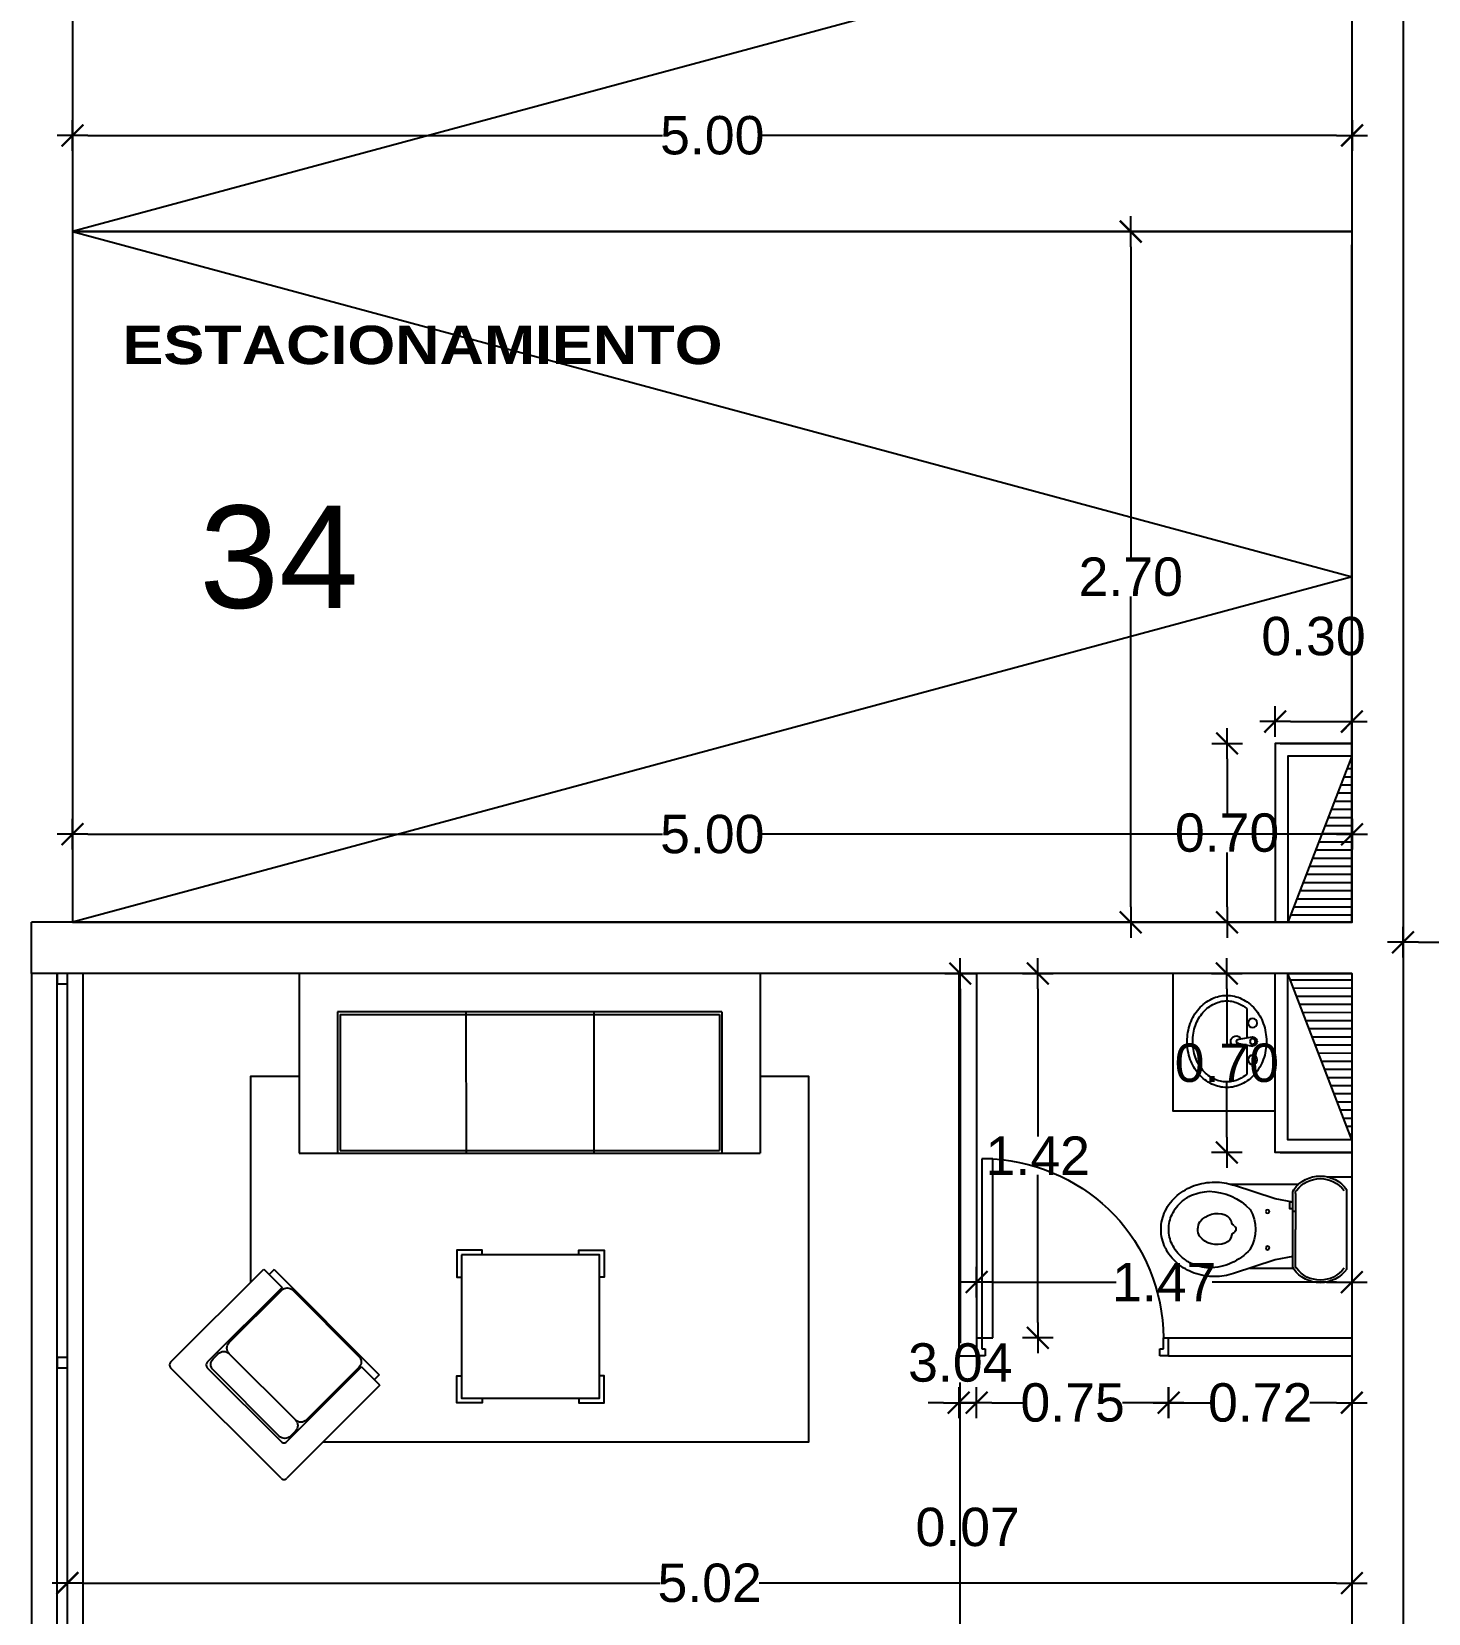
# Model space of a CAD drawing. Header units: millimetres. Extents: x 1217 to 2428, y 234 to 779.
# Drawn here: x 2358.07 to 2363.53, y 353.97 to 360.15 of the extents above; entities that cross this region are included whole.
import ezdxf

# ---------------------------------------------------------------- set-up
doc = ezdxf.new("R2010")
doc.units = ezdxf.units.MM
doc.layers.get('0').update_dxf_attribs({"lineweight": 5})
for name, color, linetype in [('0.1', 251, 'Continuous'), ('0.2', 2, 'Continuous'), ('0.3', 6, 'Continuous'), ('ARTEFACTOS', 4, 'Continuous'), ('COTAS INTERIORES', 3, 'Continuous'), ('MURO', 5, 'Continuous'), ('muros', 7, 'Continuous'), ('Pavimento', 8, 'Continuous'), ('PUERTAS', 2, 'Continuous'), ('SHAFT', 3, 'Continuous'), ('Texto', 1, 'Continuous'), ('Textos', 2, 'Continuous')]:
    doc.layers.add(name, color=color, linetype=linetype)
doc.styles.add('DIM000', font='')
doc.styles.add('INTERARQ', font='arial.ttf')
doc.styles.get("Standard").update_dxf_attribs({"font": 'arial.ttf'})
doc.styles.get('DIM000').set_extended_font_data('Arial Black')
doc.dimstyles.new('ESCALA_1-50', dxfattribs={"dimtxt": 0.15, "dimasz": 0.06, "dimexe": 0.18, "dimexo": 0.0625, "dimgap": 0, "dimtad": 0, "dimtih": 1, "dimtoh": 1, "dimzin": 0, "dimdsep": 46, "dimtxsty": 'INTERARQ', "dimblk": 'DIMTICK', "dimcen": 0, "dimse1": 1, "dimse2": 1, "dimclrd": 256, "dimclre": 1, "dimclrt": 2, "dimadec": 0, "dimazin": 0, "dimtfac": 4.5, "dimtofl": 0, "dimtmove": 2, "dimatfit": 3, "dimldrblk": 'DIMTICK', "dimfxl": 1, "dimtolj": 1, "dimtzin": 0, "dimarcsym": 0})
pattern_1 = [(180, (7755538.632194, -384206.099636), (-4e-17, -0.03175), [])]

# ---------------------------------------------------------------- blocks, each defined once
blk = doc.blocks.new('Van1-pla')
at = {"color": 8}
for p, q in [((-1.41, 37.99), (-2.71, 45.49)), ((0.99, 37.99), (2.29, 45.49)), ((-2.16, 42.32), (-18.03, 42.32)), ((17.6, 42.32), (1.74, 42.32))]:
    blk.add_line(p, q, dxfattribs=at)
blk.add_lwpolyline([(-25.21, 31.5, 0.112687), (-23.37, 23.44, 0.103282), (-17.89, 16.3, 0.092276), (-9.94, 11.68, 0.085761), (-0.21, 10, 0.085761), (9.52, 11.68, 0.092276), (17.47, 16.3, 0.103282), (22.95, 23.44, 0.112687), (24.79, 31.5, 0.112687), (22.95, 39.56, 0.103282), (17.47, 46.7, 0.092276), (9.52, 51.32, 0.085761), (-0.21, 53, 0.085761), (-9.94, 51.32, 0.092276), (-17.89, 46.7, 0.103282), (-23.37, 39.56, 0.112687)], format="xyb", close=True, dxfattribs=at)
for points in [[(-18.03, 42.32, 0.063934), (-20.67, 38.26, 0.112687), (-22.21, 31.5, 0.112687)], [(-22.21, 31.5, 0.112687), (-20.67, 24.74, 0.103282), (-15.93, 18.57, 0.092276), (-8.94, 14.51, 0.085761), (-0.21, 13, 0.085761), (8.51, 14.51, 0.092276), (15.51, 18.57, 0.103282), (20.25, 24.74, 0.112687), (21.79, 31.5, 0.112687), (20.25, 38.26, 0.063934), (17.6, 42.32, 0.092276)]]:
    blk.add_lwpolyline(points, format="xyb", dxfattribs=at)
for centre, radius in [((-10.21, 45.49), 2.5), ((-0.21, 45.49), 1.5), ((9.79, 45.49), 2.5)]:
    blk.add_circle(centre, radius, dxfattribs=at)
for centre, radius, start, end in [((-0.21, 45.49), 2.5, 340.33287, 199.66713), ((-0.21, 36.6), 3, 118.18244, 61.81756), ((-0.21, 37.99), 1.2, 180, 0)]:
    blk.add_arc(centre, radius, start, end, dxfattribs=at)
blk = doc.blocks.new('wc')
at = {"layer": 'ARTEFACTOS', "color": 8}
for p, q in [((0.0667, 0.3584), (-0.0303, 0.3584)), ((0.4474, 0.3297), (0.1774, 0.3297)), ((0.2693, 0.2723), (0.4328, 0.3255)), ((-0.0104, -0.0028), (-0.0104, 0.3078)), ((0.1906, 0.2929), (0.1906, 0.1525)), ((0.2006, 0.0088), (0.2006, 0.2962)), ((0.2006, 0.2586), (0.2693, 0.2723)), ((0.2006, 0.2584), (0.2115, 0.2584)), ((0.2135, 0.2564), (0.2135, 0.2345)), ((0.2006, 0.2232), (0.1906, 0.2232)), ((0.2006, 0.2325), (0.2115, 0.2325)), ((0.1906, 0.0121), (0.1906, 0.1525)), ((0.1867, 0.0003), (0.1863, 0.0003)), ((0.3689, 0.0003), (0.1987, 0.0003)), ((0.2006, 0.0464), (0.2693, 0.0327)), ((0.2693, 0.0327), (0.4328, -0.0205)), ((0.0684, -0.0537), (-0.0303, -0.0537))]:
    blk.add_line(p, q, dxfattribs=at)
for centre in [(0.2994, 0.2224), (0.2994, 0.0796)]:
    blk.add_circle(centre, 0.00699, dxfattribs=at)
for centre, radius, start, end in [((0.0933, 0.2339), 0.1272, 35.46688, 144.53312), ((0.0933, 0.2339), 0.1172, 37.30623, 142.69377), ((0.5066, 0.0988), 0.2384, 90, 108.01942), ((0.5066, 0.0988), 0.2384, 70.5417, 90), ((0.5159, 0.125), 0.2106, 49.53777, 70.5417), ((0.1706, 0.2929), 0.02, 0, 37.30623), ((0.1806, 0.2962), 0.02, 0, 35.46688), ((0.2115, 0.2564), 0.002, 0, 90), ((0.5327, 0.0739), 0.2274, 91.25063, 136.43592), ((0.5124, 0.0619), 0.2399, 69.23302, 86.32883), ((0.5159, 0.125), 0.1806, 49.53777, 63.14356), ((0.5301, 0.1418), 0.1586, 25.90259, 49.53777), ((0.5301, 0.1418), 0.1886, 25.90259, 49.53777), ((0.2115, 0.2345), 0.002, 270, 0), ((0.5031, 0.1526), 0.156, 149.98269, 210.12112), ((0.4793, 0.1715), 0.0399, 110.98886, 170.01923), ((0.4966, 0.1263), 0.0883, 39.37943, 110.98886), ((0.5522, 0.1525), 0.1341, 0, 25.90259), ((0.5522, 0.1525), 0.164, 0, 25.90259), ((0.4398, 0.1536), 0.0161, 125.93404, 233.39955), ((0.4202, 0.1202), 0.0227, 32.27753, 64.00784), ((0.4202, 0.187), 0.0227, 296.41627, 327.72247), ((0.5047, 0.167), 0.0658, 170.01923, 173.15171), ((0.5047, 0.1402), 0.0658, 186.84829, 189.98077), ((0.4793, 0.1357), 0.0399, 189.98077, 249.01114), ((0.4966, 0.1809), 0.0883, 249.01114, 321.12115), ((0.5102, 0.1534), 0.0618, 333.07253, 27.90797), ((0.5522, 0.1525), 0.1341, 334.09741, 0), ((0.5522, 0.1525), 0.164, 334.09741, 0), ((0.5315, 0.2205), 0.2193, 221.81515, 269.04611), ((0.5301, 0.1632), 0.1586, 310.46223, 334.09741), ((0.5301, 0.1632), 0.1886, 310.46223, 334.09741), ((0.1706, 0.0121), 0.02, 322.69377, 0), ((0.1806, 0.0088), 0.02, 324.53312, 0), ((0.5116, 0.2113), 0.2107, 274.41953, 294.29125), ((0.5159, 0.18), 0.2106, 289.4583, 310.46223), ((0.5159, 0.18), 0.1806, 297.16921, 310.46223), ((0.0933, 0.0711), 0.1272, 215.46688, 324.53312), ((0.0933, 0.0711), 0.1172, 217.30623, 322.69377), ((0.5066, 0.2062), 0.2384, 251.98058, 270), ((0.5066, 0.2062), 0.2384, 270, 289.4583)]:
    blk.add_arc(centre, radius, start, end, dxfattribs=at)
blk = doc.blocks.new('DFDFDFDFDDFGGG')
at = {"layer": 'PUERTAS'}
for p, q in [((381629.6763, 7752659.5205), (381629.6427, 7752659.5205)), ((381629.6763, 7752659.4936), (381629.6763, 7752659.5205)), ((381630.359, 7752659.5205), (381630.359, 7752659.4936)), ((381630.3927, 7752659.5205), (381630.359, 7752659.5205)), ((381629.6427, 7752659.4505), (381629.6629, 7752659.4505)), ((381629.6628, 7752658.7508), (381629.6629, 7752659.4505)), ((381629.6629, 7752659.4936), (381629.6763, 7752659.4936)), ((381629.6629, 7752659.4505), (381629.6629, 7752659.4936)), ((381629.6629, 7752659.4505), (381629.7061, 7752659.4505)), ((381629.7061, 7752659.4505), (381629.706, 7752658.7508)), ((381630.359, 7752659.4936), (381630.3725, 7752659.4936)), ((381630.3725, 7752659.4936), (381630.3725, 7752659.4505)), ((381630.3725, 7752659.4505), (381630.3927, 7752659.4505)), ((381629.706, 7752658.7508), (381629.6628, 7752658.7508))]:
    blk.add_line(p, q, dxfattribs=at)
blk.add_ellipse((381629.5787, 7752659.5294), major_axis=(-0.6336, 0.5233), ratio=0.91419, start_param=2.378631, end_param=3.775075, dxfattribs=at)
blk = doc.blocks.new('sillon 150')
at = {"layer": 'ARTEFACTOS'}
for p, q in [((1.151, 0.05), (-0.651, 0.05)), ((-0.651, 0.05), (-0.651, -0.6515)), ((1.151, 0.05), (1.151, -0.6515)), ((1.001, -0.1), (-0.501, -0.1)), ((-0.501, -0.1), (-0.501, -0.6515)), ((-0.501, -0.1098), (-0.501, -0.1098)), ((-0.491, -0.11), (0.991, -0.1103)), ((-0.491, -0.11), (-0.491, -0.6415)), ((0.001, -0.1), (0.001, -0.6515)), ((0.501, -0.1), (0.501, -0.6515)), ((0.991, -0.1103), (0.991, -0.6415)), ((1.001, -0.1), (1.001, -0.6515)), ((-0.651, -0.6515), (-0.501, -0.6515)), ((-0.501, -0.6515), (1.001, -0.6515)), ((-0.491, -0.6415), (0.991, -0.6415)), ((1.001, -0.6515), (1.151, -0.6515))]:
    blk.add_line(p, q, dxfattribs=at)
blk = doc.blocks.new('mesa centro')
at = {"layer": 'ARTEFACTOS'}
for points in [[(-0.1893, 0), (-0.1893, 0.0182), (-0.2877, 0.0182), (-0.2877, -0.0873), (-0.27, -0.0873)], [(0.1893, 0), (0.1893, 0.0182), (0.2877, 0.0182), (0.2877, -0.0873), (0.27, -0.0873)], [(-0.1893, -0.56), (-0.1893, -0.5782), (-0.2877, -0.5782), (-0.2877, -0.4727), (-0.27, -0.4727)], [(0.1893, -0.56), (0.1893, -0.5782), (0.2877, -0.5782), (0.2877, -0.4727), (0.27, -0.4727)]]:
    blk.add_lwpolyline(points, dxfattribs=at)
blk.add_lwpolyline([(-0.27, 0), (-0.27, -0.56), (0.27, -0.56), (0.27, 0)], close=True, dxfattribs=at)
blk = doc.blocks.new('sillon')
at = {"layer": 'ARTEFACTOS'}
for p, q in [((-0.8112, 0.1216), (-0.2912, 0.4426)), ((-0.2702, 0.4376), (0, 0)), ((-0.3242, 0.3032), (-0.6718, 0.0886)), ((-0.0862, -0.0532), (-0.3031, 0.2982)), ((-0.5461, -0.3371), (-0.8162, 0.1006)), ((-0.6768, 0.0676), (-0.4598, -0.2839)), ((0, 0), (-0.0862, -0.0532)), ((-0.0115, -0.0396), (-0.5055, -0.3445)), ((-0.0115, -0.0396), (-0.026, -0.0161)), ((-0.5461, -0.3371), (-0.4598, -0.2839)), ((-0.5055, -0.3445), (-0.52, -0.321))]:
    blk.add_line(p, q, dxfattribs=at)
for points in [[(-0.6488, 0.0911), (-0.3377, 0.2831, -0.414214), (-0.2956, 0.2731), (-0.2809, 0.2494, -0.414214), (-0.2909, 0.2073), (-0.602, 0.0153, -0.414214), (-0.6441, 0.0252), (-0.6588, 0.0489, -0.414214)], [(-0.6019, 0.015), (-0.2908, 0.2071, -0.414214), (-0.2487, 0.1971), (-0.0964, -0.0496, -0.414214), (-0.1063, -0.0917), (-0.4174, -0.2837, -0.414214), (-0.4596, -0.2738), (-0.6118, -0.0271, -0.414214)]]:
    blk.add_lwpolyline(points, format="xyb", close=True, dxfattribs=at)
for centre, start, end in [((-0.2832, 0.4296), 31.68662, 121.68662), ((-0.3162, 0.2902), 31.68662, 121.68662), ((-0.8032, 0.1086), 121.68662, 211.68662), ((-0.6637, 0.0756), 121.68662, 211.68662)]:
    blk.add_arc(centre, 0.0153, start, end, dxfattribs=at)
blk = doc.blocks.new('DIMTICK')
at = {"color": 1}
for p, q in [((-1, 0), (1, 0)), ((0, 1), (0, -1))]:
    blk.add_line(p, q, dxfattribs=at)
at = {"color": 3, "const_width": 0.141}
blk.add_lwpolyline([(0.71, 0.71), (-0.71, -0.71)], dxfattribs=at)
blk = doc.blocks.new('*D53')
at = {"layer": 'COTAS INTERIORES', "lineweight": -2, "ltscale": 3, "transparency": 16777216}
for p, q in [((2363.4927, 356.5877), (2363.8462, 356.5877)), ((2364.5746, 356.5877), (2364.2212, 356.5877))]:
    blk.add_line(p, q, dxfattribs=at)
at = {"layer": 'Defpoints', "color": 0, "ltscale": 3, "transparency": 16777216}
for p in [(2363.4327, 357.0907, 0), (2364.6346, 357.0907, 0), (2363.4327, 356.5877)]:
    blk.add_point(p, dxfattribs=at)
at = {"layer": 'COTAS INTERIORES', "lineweight": -2, "ltscale": 3, "transparency": 16777216, "xscale": 0.06, "yscale": 0.06, "zscale": 0.06, "rotation": 180}
blk.add_blockref('DIMTICK', (2363.4327, 356.5877), dxfattribs=at)
at = {"layer": 'COTAS INTERIORES', "lineweight": -2, "ltscale": 3, "transparency": 16777216, "xscale": 0.06, "yscale": 0.06, "zscale": 0.06}
blk.add_blockref('DIMTICK', (2364.6346, 356.5877), dxfattribs=at)
at = {"layer": 'COTAS INTERIORES', "color": 2, "ltscale": 3, "transparency": 16777216, "insert": (2364.0337, 356.5877), "char_height": 0.15, "attachment_point": 5, "style": 'INTERARQ'}
blk.add_mtext('\\A1;1.20', dxfattribs=at)
blk = doc.blocks.new('*D54')
at = {"layer": 'COTAS INTERIORES', "lineweight": -2, "ltscale": 3, "transparency": 16777216}
for p, q in [((2358.2934, 359.74), (2360.5388, 359.74)), ((2363.1734, 359.74), (2360.9279, 359.74))]:
    blk.add_line(p, q, dxfattribs=at)
at = {"layer": 'Defpoints', "color": 0, "ltscale": 3, "transparency": 16777216}
for p in [(2363.2334, 359.74), (2358.2334, 359.3645, 0), (2363.2334, 359.3645, 0)]:
    blk.add_point(p, dxfattribs=at)
at = {"layer": 'COTAS INTERIORES', "lineweight": -2, "ltscale": 3, "transparency": 16777216, "xscale": 0.06, "yscale": 0.06, "zscale": 0.06, "rotation": 180}
blk.add_blockref('DIMTICK', (2358.2334, 359.74), dxfattribs=at)
at = {"layer": 'COTAS INTERIORES', "lineweight": -2, "ltscale": 3, "transparency": 16777216, "xscale": 0.06, "yscale": 0.06, "zscale": 0.06}
blk.add_blockref('DIMTICK', (2363.2334, 359.74), dxfattribs=at)
at = {"layer": 'COTAS INTERIORES', "color": 2, "ltscale": 3, "transparency": 16777216, "insert": (2360.7334, 359.74), "char_height": 0.15, "attachment_point": 5, "style": 'INTERARQ'}
blk.add_mtext('\\A1;5.00', dxfattribs=at)
blk = doc.blocks.new('*D55')
at = {"layer": 'COTAS INTERIORES', "lineweight": -2, "ltscale": 3, "transparency": 16777216}
for p, q in [((2362.3688, 359.3045), (2362.3688, 358.0917)), ((2362.3688, 356.7258), (2362.3688, 357.9386))]:
    blk.add_line(p, q, dxfattribs=at)
at = {"layer": 'Defpoints', "color": 0, "ltscale": 3, "transparency": 16777216}
for p in [(2358.2334, 359.3645, 0), (2358.2334, 356.6658, 0), (2362.3688, 356.6658)]:
    blk.add_point(p, dxfattribs=at)
at = {"layer": 'COTAS INTERIORES', "lineweight": -2, "ltscale": 3, "transparency": 16777216, "xscale": 0.06, "yscale": 0.06, "zscale": 0.06}
for p, rotation in [((2362.3688, 359.3645), 90), ((2362.3688, 356.6658), 270)]:
    blk.add_blockref('DIMTICK', p, dxfattribs=dict(at, rotation=rotation))
at = {"layer": 'COTAS INTERIORES', "color": 2, "ltscale": 3, "transparency": 16777216, "insert": (2362.3688, 358.0152), "char_height": 0.15, "attachment_point": 5, "style": 'INTERARQ'}
blk.add_mtext('\\A1;2.70', dxfattribs=at)
blk = doc.blocks.new('*D30')
at = {"layer": 'COTAS INTERIORES', "lineweight": -2, "ltscale": 3, "transparency": 16777216}
for p, q in [((2358.2934, 357.0098), (2360.5388, 357.0098)), ((2363.1734, 357.0098), (2360.9279, 357.0098))]:
    blk.add_line(p, q, dxfattribs=at)
at = {"layer": 'Defpoints', "color": 0, "ltscale": 3, "transparency": 16777216}
for p in [(2363.2334, 357.0098), (2358.2334, 356.6343, 0), (2363.2334, 356.6343, 0)]:
    blk.add_point(p, dxfattribs=at)
at = {"layer": 'COTAS INTERIORES', "lineweight": -2, "ltscale": 3, "transparency": 16777216, "xscale": 0.06, "yscale": 0.06, "zscale": 0.06, "rotation": 180}
blk.add_blockref('DIMTICK', (2358.2334, 357.0098), dxfattribs=at)
at = {"layer": 'COTAS INTERIORES', "lineweight": -2, "ltscale": 3, "transparency": 16777216, "xscale": 0.06, "yscale": 0.06, "zscale": 0.06}
blk.add_blockref('DIMTICK', (2363.2334, 357.0098), dxfattribs=at)
at = {"layer": 'COTAS INTERIORES', "color": 2, "ltscale": 3, "transparency": 16777216, "insert": (2360.7334, 357.0098), "char_height": 0.15, "attachment_point": 5, "style": 'INTERARQ'}
blk.add_mtext('\\A1;5.00', dxfattribs=at)
blk = doc.blocks.new('*D121')
at = {"layer": 'COTAS INTERIORES', "lineweight": -2, "ltscale": 3, "transparency": 16777216}
for p, q in [((2361.7026, 356.4057), (2361.7026, 355.0217)), ((2361.7026, 353.4844), (2361.7026, 354.8684))]:
    blk.add_line(p, q, dxfattribs=at)
at = {"layer": 'Defpoints', "color": 0, "ltscale": 3, "transparency": 16777216}
for p in [(2361.7524, 356.4657, 0), (2361.7026, 353.4244), (2361.7524, 353.4244, 0)]:
    blk.add_point(p, dxfattribs=at)
at = {"layer": 'COTAS INTERIORES', "lineweight": -2, "ltscale": 3, "transparency": 16777216, "xscale": 0.06, "yscale": 0.06, "zscale": 0.06}
for p, rotation in [((2361.7026, 356.4657), 90), ((2361.7026, 353.4244), 270)]:
    blk.add_blockref('DIMTICK', p, dxfattribs=dict(at, rotation=rotation))
at = {"layer": 'COTAS INTERIORES', "color": 2, "ltscale": 3, "transparency": 16777216, "insert": (2361.7026, 354.9451), "char_height": 0.15, "attachment_point": 5, "style": 'INTERARQ'}
blk.add_mtext('\\A1;3.04', dxfattribs=at)
blk = doc.blocks.new('*D122')
at = {"layer": 'COTAS INTERIORES', "lineweight": -2, "ltscale": 3, "transparency": 16777216}
for p, q in [((2358.2736, 354.0844), (2360.5291, 354.0844)), ((2363.1727, 354.0844), (2360.9172, 354.0844))]:
    blk.add_line(p, q, dxfattribs=at)
at = {"layer": 'Defpoints', "color": 0, "ltscale": 3, "transparency": 16777216}
for p in [(2358.2136, 354.4879, 0), (2363.2327, 354.4879, 0), (2363.2327, 354.0844)]:
    blk.add_point(p, dxfattribs=at)
at = {"layer": 'COTAS INTERIORES', "lineweight": -2, "ltscale": 3, "transparency": 16777216, "xscale": 0.06, "yscale": 0.06, "zscale": 0.06, "rotation": 180}
blk.add_blockref('DIMTICK', (2358.2136, 354.0844), dxfattribs=at)
at = {"layer": 'COTAS INTERIORES', "lineweight": -2, "ltscale": 3, "transparency": 16777216, "xscale": 0.06, "yscale": 0.06, "zscale": 0.06}
blk.add_blockref('DIMTICK', (2363.2327, 354.0844), dxfattribs=at)
at = {"layer": 'COTAS INTERIORES', "color": 2, "ltscale": 3, "transparency": 16777216, "insert": (2360.7232, 354.0844), "char_height": 0.15, "attachment_point": 5, "style": 'INTERARQ'}
blk.add_mtext('\\A1;5.02', dxfattribs=at)
blk = doc.blocks.new('*D123')
at = {"layer": 'COTAS INTERIORES', "lineweight": -2, "ltscale": 3, "transparency": 16777216}
for p, q in [((2362.5765, 354.789), (2362.6805, 354.789)), ((2363.1727, 354.789), (2363.0686, 354.789))]:
    blk.add_line(p, q, dxfattribs=at)
at = {"layer": 'Defpoints', "color": 0, "ltscale": 3, "transparency": 16777216}
for p in [(2362.5165, 354.9724, 0), (2363.2327, 354.9724, 0), (2362.5165, 354.789)]:
    blk.add_point(p, dxfattribs=at)
at = {"layer": 'COTAS INTERIORES', "lineweight": -2, "ltscale": 3, "transparency": 16777216, "xscale": 0.06, "yscale": 0.06, "zscale": 0.06, "rotation": 180}
blk.add_blockref('DIMTICK', (2362.5165, 354.789), dxfattribs=at)
at = {"layer": 'COTAS INTERIORES', "lineweight": -2, "ltscale": 3, "transparency": 16777216, "xscale": 0.06, "yscale": 0.06, "zscale": 0.06}
blk.add_blockref('DIMTICK', (2363.2327, 354.789), dxfattribs=at)
at = {"layer": 'COTAS INTERIORES', "color": 2, "ltscale": 3, "transparency": 16777216, "insert": (2362.8746, 354.789), "char_height": 0.15, "attachment_point": 5, "style": 'INTERARQ'}
blk.add_mtext('\\A1;0.72', dxfattribs=at)
blk = doc.blocks.new('*D124')
at = {"layer": 'COTAS INTERIORES', "lineweight": -2, "ltscale": 3, "transparency": 16777216}
for p, q in [((2361.8265, 354.789), (2361.9461, 354.789)), ((2362.4565, 354.789), (2362.3368, 354.789))]:
    blk.add_line(p, q, dxfattribs=at)
at = {"layer": 'Defpoints', "color": 0, "ltscale": 3, "transparency": 16777216}
for p in [(2361.7665, 354.9724), (2362.5165, 354.9724, 0), (2361.7665, 354.789)]:
    blk.add_point(p, dxfattribs=at)
at = {"layer": 'COTAS INTERIORES', "lineweight": -2, "ltscale": 3, "transparency": 16777216, "xscale": 0.06, "yscale": 0.06, "zscale": 0.06, "rotation": 180}
blk.add_blockref('DIMTICK', (2361.7665, 354.789), dxfattribs=at)
at = {"layer": 'COTAS INTERIORES', "lineweight": -2, "ltscale": 3, "transparency": 16777216, "xscale": 0.06, "yscale": 0.06, "zscale": 0.06}
blk.add_blockref('DIMTICK', (2362.5165, 354.789), dxfattribs=at)
at = {"layer": 'COTAS INTERIORES', "color": 2, "ltscale": 3, "transparency": 16777216, "insert": (2362.1415, 354.789), "char_height": 0.15, "attachment_point": 5, "style": 'INTERARQ'}
blk.add_mtext('\\A1;0.75', dxfattribs=at)
blk = doc.blocks.new('*D125')
at = {"layer": 'COTAS INTERIORES', "lineweight": -2, "ltscale": 3, "transparency": 16777216}
for p, q in [((2361.6365, 354.789), (2361.5765, 354.789)), ((2361.8265, 354.789), (2361.8865, 354.789))]:
    blk.add_line(p, q, dxfattribs=at)
at = {"layer": 'Defpoints', "color": 0, "ltscale": 3, "transparency": 16777216}
for p in [(2361.6965, 354.9724, 0), (2361.7665, 354.9724), (2361.6965, 354.789)]:
    blk.add_point(p, dxfattribs=at)
at = {"layer": 'COTAS INTERIORES', "lineweight": -2, "ltscale": 3, "transparency": 16777216, "xscale": 0.06, "yscale": 0.06, "zscale": 0.06}
blk.add_blockref('DIMTICK', (2361.6965, 354.789), dxfattribs=at)
at = {"layer": 'COTAS INTERIORES', "lineweight": -2, "ltscale": 3, "transparency": 16777216, "xscale": 0.06, "yscale": 0.06, "zscale": 0.06, "rotation": 180}
blk.add_blockref('DIMTICK', (2361.7665, 354.789), dxfattribs=at)
at = {"layer": 'COTAS INTERIORES', "color": 2, "ltscale": 3, "transparency": 16777216, "insert": (2361.7315, 354.3026), "char_height": 0.15, "attachment_point": 5, "style": 'INTERARQ'}
blk.add_mtext('\\A1;0.07', dxfattribs=at)
blk = doc.blocks.new('*D126')
at = {"layer": 'COTAS INTERIORES', "lineweight": -2, "ltscale": 3, "transparency": 16777216}
for p, q in [((2362.0053, 356.4057), (2362.0053, 355.8294)), ((2362.0053, 355.1024), (2362.0053, 355.6787))]:
    blk.add_line(p, q, dxfattribs=at)
at = {"layer": 'Defpoints', "color": 0, "ltscale": 3, "transparency": 16777216}
for p in [(2362.0053, 356.4657), (2362.7331, 356.4657, 0), (2362.7292, 355.0424, 0)]:
    blk.add_point(p, dxfattribs=at)
at = {"layer": 'COTAS INTERIORES', "lineweight": -2, "ltscale": 3, "transparency": 16777216, "xscale": 0.06, "yscale": 0.06, "zscale": 0.06}
for p, rotation in [((2362.0053, 356.4657), 90), ((2362.0053, 355.0424), 270)]:
    blk.add_blockref('DIMTICK', p, dxfattribs=dict(at, rotation=rotation))
at = {"layer": 'COTAS INTERIORES', "color": 2, "ltscale": 3, "transparency": 16777216, "insert": (2362.0053, 355.7541), "char_height": 0.15, "attachment_point": 5, "style": 'INTERARQ'}
blk.add_mtext('\\A1;1.42', dxfattribs=at)
blk = doc.blocks.new('*D127')
at = {"layer": 'COTAS INTERIORES', "lineweight": -2, "ltscale": 3, "transparency": 16777216}
for p, q in [((2361.8265, 355.2602), (2362.3118, 355.2602)), ((2363.1727, 355.2602), (2362.6873, 355.2602))]:
    blk.add_line(p, q, dxfattribs=at)
at = {"layer": 'Defpoints', "color": 0, "ltscale": 3, "transparency": 16777216}
for p in [(2361.7665, 356.1202, 0), (2363.2327, 356.1202, 0), (2363.2327, 355.2602)]:
    blk.add_point(p, dxfattribs=at)
at = {"layer": 'COTAS INTERIORES', "lineweight": -2, "ltscale": 3, "transparency": 16777216, "xscale": 0.06, "yscale": 0.06, "zscale": 0.06, "rotation": 180}
blk.add_blockref('DIMTICK', (2361.7665, 355.2602), dxfattribs=at)
at = {"layer": 'COTAS INTERIORES', "lineweight": -2, "ltscale": 3, "transparency": 16777216, "xscale": 0.06, "yscale": 0.06, "zscale": 0.06}
blk.add_blockref('DIMTICK', (2363.2327, 355.2602), dxfattribs=at)
at = {"layer": 'COTAS INTERIORES', "color": 2, "ltscale": 3, "transparency": 16777216, "insert": (2362.4996, 355.2602), "char_height": 0.15, "attachment_point": 5, "style": 'INTERARQ'}
blk.add_mtext('\\A1;1.47', dxfattribs=at)
blk = doc.blocks.new('*D128')
at = {"layer": 'COTAS INTERIORES', "lineweight": -2, "ltscale": 3, "transparency": 16777216}
for p, q in [((2362.7443, 356.4057), (2362.7443, 356.1927)), ((2362.7443, 355.8265), (2362.7443, 356.0395))]:
    blk.add_line(p, q, dxfattribs=at)
at = {"layer": 'Defpoints', "color": 0, "ltscale": 3, "transparency": 16777216}
for p in [(2362.9331, 356.4657, 0), (2362.7443, 355.7665), (2362.9331, 355.7665, 0)]:
    blk.add_point(p, dxfattribs=at)
at = {"layer": 'COTAS INTERIORES', "lineweight": -2, "ltscale": 3, "transparency": 16777216, "xscale": 0.06, "yscale": 0.06, "zscale": 0.06}
for p, rotation in [((2362.7443, 356.4657), 90), ((2362.7443, 355.7665), 270)]:
    blk.add_blockref('DIMTICK', p, dxfattribs=dict(at, rotation=rotation))
at = {"layer": 'COTAS INTERIORES', "color": 2, "ltscale": 3, "transparency": 16777216, "insert": (2362.7443, 356.1161), "char_height": 0.15, "attachment_point": 5, "style": 'INTERARQ'}
blk.add_mtext('\\A1;0.70', dxfattribs=at)
blk = doc.blocks.new('*D129')
at = {"layer": 'COTAS INTERIORES', "lineweight": -2, "ltscale": 3, "transparency": 16777216}
blk.add_line((2362.9931, 357.4499), (2363.1727, 357.4499), dxfattribs=at)
at = {"layer": 'Defpoints', "color": 0, "ltscale": 3, "transparency": 16777216}
for p in [(2363.2327, 357.4499), (2362.9331, 355.7665, 0), (2363.2327, 355.7665, 0)]:
    blk.add_point(p, dxfattribs=at)
at = {"layer": 'COTAS INTERIORES', "lineweight": -2, "ltscale": 3, "transparency": 16777216, "xscale": 0.06, "yscale": 0.06, "zscale": 0.06, "rotation": 180}
blk.add_blockref('DIMTICK', (2362.9331, 357.4499), dxfattribs=at)
at = {"layer": 'COTAS INTERIORES', "lineweight": -2, "ltscale": 3, "transparency": 16777216, "xscale": 0.06, "yscale": 0.06, "zscale": 0.06}
blk.add_blockref('DIMTICK', (2363.2327, 357.4499), dxfattribs=at)
at = {"layer": 'COTAS INTERIORES', "color": 2, "ltscale": 3, "transparency": 16777216, "insert": (2363.0829, 357.7832), "char_height": 0.15, "attachment_point": 5, "style": 'INTERARQ'}
blk.add_mtext('\\A1;0.30', dxfattribs=at)
blk = doc.blocks.new('*D130')
at = {"layer": 'COTAS INTERIORES', "lineweight": -2, "ltscale": 3, "transparency": 16777216}
for p, q in [((2362.7452, 357.3049), (2362.7452, 357.0919)), ((2362.7452, 356.7258), (2362.7452, 356.9388))]:
    blk.add_line(p, q, dxfattribs=at)
at = {"layer": 'Defpoints', "color": 0, "ltscale": 3, "transparency": 16777216}
for p in [(2362.7452, 357.3649), (2362.9331, 357.3649, 0), (2362.9331, 356.6658, 0)]:
    blk.add_point(p, dxfattribs=at)
at = {"layer": 'COTAS INTERIORES', "lineweight": -2, "ltscale": 3, "transparency": 16777216, "xscale": 0.06, "yscale": 0.06, "zscale": 0.06}
for p, rotation in [((2362.7452, 357.3649), 90), ((2362.7452, 356.6658), 270)]:
    blk.add_blockref('DIMTICK', p, dxfattribs=dict(at, rotation=rotation))
at = {"layer": 'COTAS INTERIORES', "color": 2, "ltscale": 3, "transparency": 16777216, "insert": (2362.7452, 357.0153), "char_height": 0.15, "attachment_point": 5, "style": 'INTERARQ'}
blk.add_mtext('\\A1;0.70', dxfattribs=at)

msp = doc.modelspace()

# ---------------------------------------------------------------- hatches: boundary and pattern name
at = {"layer": 'SHAFT'}
h = msp.add_hatch(dxfattribs=at)
h.set_pattern_fill('ANSI31', color=256, scale=0.01, angle=-225, style=0)
h.set_pattern_definition(pattern_1)
h.paths.add_polyline_path([(2363.2327, 356.66576), (2363.2327, 357.31499), (2362.983, 356.66576)])
h = msp.add_hatch(dxfattribs=at)
h.set_pattern_fill('ANSI31', color=256, scale=0.01, angle=-225, style=0)
h.set_pattern_definition(pattern_1)
h.paths.add_polyline_path([(2363.2327, 356.46572), (2363.2327, 355.81649), (2362.983, 356.46572)])

# ---------------------------------------------------------------- linework, layer by layer
at = {"layer": '0.1', "linetype": 'ByBlock', "elevation": 0}
for points in [[(2363.2327, 357.31499), (2362.983, 356.66576)], [(2363.2327, 355.81649), (2362.983, 356.46572)]]:
    msp.add_lwpolyline(points, dxfattribs=at)
at = {"layer": '0.1', "elevation": 0}
for points in [[(2358.1736, 353.42443), (2358.1736, 356.46572)], [(2358.2136, 353.42443), (2358.2136, 356.46572)]]:
    msp.add_lwpolyline(points, dxfattribs=at)
at = {"layer": '0.2', "elevation": 0}
for points in [[(2358.2136, 356.46572), (2358.1736, 356.46572), (2358.1736, 356.42572), (2358.2136, 356.42572), (2358.2136, 356.46572)], [(2358.2136, 354.96508), (2358.1736, 354.96508), (2358.1736, 354.92508), (2358.2136, 354.92508), (2358.2136, 354.96508)]]:
    msp.add_lwpolyline(points, dxfattribs=at)
at = {"layer": '0.2', "color": 8, "elevation": 0}
msp.add_lwpolyline([(2362.93306, 356.46572), (2362.53306, 356.46572), (2362.53306, 355.92972), (2362.93306, 355.92972)], dxfattribs=at)
at = {"layer": '0.3'}
for p, q in [((2361.76645, 356.46576, 0), (2361.76645, 354.97238, 0)), ((2362.51645, 355.04238, 0), (2363.23271, 355.04238, 0))]:
    msp.add_line(p, q, dxfattribs=at)
at = {"layer": '0.3', "elevation": 0}
for points in [[(2363.2327, 357.36493), (2362.93306, 357.36493), (2362.93306, 356.66576)], [(2362.95295, 357.36493), (2363.2327, 357.36493)], [(2363.2327, 356.66576), (2363.2327, 357.31499), (2362.983, 357.31499), (2362.983, 356.66576), (2363.2327, 356.66576)], [(2361.69645, 356.46576), (2361.69645, 354.97238), (2361.76645, 354.97238)], [(2363.2327, 355.76655), (2362.93306, 355.76655), (2362.93306, 356.46572)], [(2363.2327, 356.46572), (2363.2327, 355.81649), (2362.983, 355.81649), (2362.983, 356.46572), (2363.2327, 356.46572)], [(2362.95295, 355.76655), (2363.2327, 355.76655)], [(2362.51645, 354.97238), (2362.51645, 355.04238)], [(2362.51645, 354.97238), (2363.23271, 354.97238)]]:
    msp.add_lwpolyline(points, dxfattribs=at)
at = {"layer": '0.3', "ltscale": 3, "elevation": 0}
for points in [[(2362.983, 356.66576), (2363.2327, 356.66576), (2363.2327, 357.31499), (2362.983, 357.31499)], [(2362.983, 356.46572), (2363.2327, 356.46572), (2363.2327, 355.81649), (2362.983, 355.81649)]]:
    msp.add_lwpolyline(points, close=True, dxfattribs=at)
at = {"layer": 'ARTEFACTOS', "elevation": 0}
for points in [[(2358.93082, 355.26123), (2358.93082, 356.06466), (2359.11903, 356.06466)], [(2360.92104, 356.06466), (2361.1092, 356.06466), (2361.1092, 354.63507), (2359.21218, 354.63507)]]:
    msp.add_lwpolyline(points, dxfattribs=at)
at = {"layer": 'MURO', "color": 1, "ltscale": 3, "elevation": 0}
for points in [[(2358.23338, 362.06332), (2358.23339, 359.36454), (2363.23338, 359.36454), (2363.23338, 362.06332), (2358.23338, 362.06332)], [(2358.23339, 359.36454), (2358.23338, 356.66577), (2363.2334, 356.66577), (2363.23338, 359.36454), (2358.23339, 359.36454)]]:
    msp.add_lwpolyline(points, dxfattribs=at)
at = {"layer": 'MURO', "color": 2, "ltscale": 3, "elevation": 0}
for points in [[(2358.0736, 356.46572), (2358.0736, 350.86818), (2358.58366, 350.86817)], [(2358.2736, 356.46572), (2358.2736, 353.42443)]]:
    msp.add_lwpolyline(points, dxfattribs=at)
at = {"layer": 'muros'}
for p, q in [((2363.23338, 362.06331, 0), (2363.2331, 359.31244, 0)), ((2363.23271, 356.66576, 0), (2363.23271, 359.31244, 0)), ((2363.43271, 359.31244, 0), (2363.43271, 353.81904, 0)), ((2363.43271, 359.28328, 0), (2363.43271, 358.58072, 0)), ((2363.23271, 356.66576, 0), (2363.23271, 357.01072, 0)), ((2363.23271, 356.66576, 0), (2358.0736, 356.66576, 0)), ((2363.23271, 356.46572, 0), (2358.0736, 356.46572, 0)), ((2363.23271, 356.46572, 0), (2363.23271, 353.81904, 0))]:
    msp.add_line(p, q, dxfattribs=at)
at = {"layer": 'muros', "elevation": 0}
for points in [[(2363.13962, 362.26331), (2363.43267, 362.26331), (2363.4327, 359.31244)], [(2358.0736, 356.46572), (2358.0736, 356.66576)]]:
    msp.add_lwpolyline(points, dxfattribs=at)
at = {"layer": 'Pavimento', "color": 251, "ltscale": 3, "elevation": 0}
for points in [[(2358.23338, 362.05955), (2363.23338, 360.71393), (2358.23339, 359.36454)], [(2358.23339, 359.36454), (2363.23339, 358.01515), (2358.23338, 356.66577)]]:
    msp.add_lwpolyline(points, dxfattribs=at)

# ---------------------------------------------------------------- block references
at = {"layer": '0.1', "extrusion": (0, 0, -1), "xscale": 0.9988240008469836, "yscale": 0.9988240008469836, "zscale": -0.9988240008469836}
msp.add_blockref('wc', (-2363.20241, 355.31391, 0), dxfattribs=at)
at = {"layer": 'ARTEFACTOS'}
for name, p, rotation in [('sillon 150', (2359.77002, 356.41572, 0), 0.00178908267664322), ('sillon', (2358.98054, 355.31095, 0), 103.3133800962737)]:
    msp.add_blockref(name, p, dxfattribs=dict(at, rotation=rotation))
at = {"layer": 'ARTEFACTOS', "color": 8, "xscale": -0.007200000807642937, "yscale": 0.007200000807642937, "zscale": 0.007200000807642937, "rotation": 270}
msp.add_blockref('Van1-pla', (2362.51731, 356.20189, 0), dxfattribs=at)
at = {"layer": 'ARTEFACTOS'}
msp.add_blockref('mesa centro', (2360.02296, 355.36677, 0), dxfattribs=at)
at = {"layer": 'PUERTAS', "xscale": -1, "rotation": 180}
msp.add_blockref('DFDFDFDFDDFGGG', (-379267.87624, 7753014.49285, 0), dxfattribs=at)

# ---------------------------------------------------------------- texts
at = {"layer": 'Texto', "insert": (2359.03996, 358.09117, 0), "char_height": 0.4, "width": 1.5818117, "attachment_point": 5}
msp.add_mtext('34', dxfattribs=at)
at = {"layer": 'Textos', "color": 7, "style": 'DIM000'}
msp.add_text('ESTACIONAMIENTO', height=0.15, dxfattribs=at).set_placement((2358.42834, 358.84665, 0))

# ---------------------------------------------------------------- dimensions: what is measured, and where the dimension line sits
at = {"layer": 'COTAS INTERIORES', "ltscale": 3}
for base, p1, p2, picture, middle in [((2363.23338, 359.73997, 0), (2358.23339, 359.36454, 0), (2363.23338, 359.36454, 0), '*D54', (2360.73339, 359.73997, 0)), ((2363.23271, 357.44989), (2362.93306, 355.76655, 0), (2363.23271, 355.76655, 0), '*D129', (2363.08288, 357.78316)), ((2363.23338, 357.00976, 0), (2358.23339, 356.63434, 0), (2363.23338, 356.63434, 0), '*D30', (2360.73339, 357.00976, 0)), ((2363.43271, 356.58769), (2364.63462, 357.09072, 0), (2363.43271, 357.09072, 0), '*D53', (2364.03366, 356.58769)), ((2363.23271, 355.26025), (2361.76645, 356.12016, 0), (2363.23271, 356.12016, 0), '*D127', (2362.49958, 355.26025)), ((2361.69645, 354.78898, 0), (2361.76645, 354.97238, 0), (2361.69645, 354.97238, 0), '*D125', (2361.73145, 354.30264, 0)), ((2361.76645, 354.78898), (2362.51645, 354.97238, 0), (2361.76645, 354.97238), '*D124', (2362.14145, 354.78898)), ((2362.51645, 354.78898), (2363.23271, 354.97238, 0), (2362.51645, 354.97238, 0), '*D123', (2362.87458, 354.78898)), ((2363.23271, 354.08436), (2358.2136, 354.48787, 0), (2363.23271, 354.48787, 0), '*D122', (2360.72315, 354.08436))]:
    dim = msp.add_linear_dim(base=base, p1=p1, p2=p2, dimstyle='ESCALA_1-50', dxfattribs=at)
    dim.commit()
    dim.dimension.update_dxf_attribs({"geometry": picture, "text_midpoint": middle})
for base, p1, p2, picture, middle in [((2362.36885, 356.66577, 0), (2358.23339, 359.36454, 0), (2358.23338, 356.66577, 0), '*D55', (2362.36885, 358.01515, 0)), ((2362.74521, 357.36493), (2362.93306, 356.66576, 0), (2362.93306, 357.36493, 0), '*D130', (2362.74521, 357.01534)), ((2361.70265, 353.42443), (2361.75244, 356.46572, 0), (2361.75244, 353.42443, 0), '*D121', (2361.70265, 354.94508)), ((2362.0053, 356.46572), (2362.7292, 355.04238, 0), (2362.73306, 356.46572, 0), '*D126', (2362.0053, 355.75405)), ((2362.74428, 355.76655), (2362.93306, 356.46572, 0), (2362.93306, 355.76655, 0), '*D128', (2362.74428, 356.11614))]:
    dim = msp.add_linear_dim(base=base, p1=p1, p2=p2, angle=90, dimstyle='ESCALA_1-50', dxfattribs=at)
    dim.commit()
    dim.dimension.update_dxf_attribs({"geometry": picture, "text_midpoint": middle})

doc.saveas('drawing.dxf')
